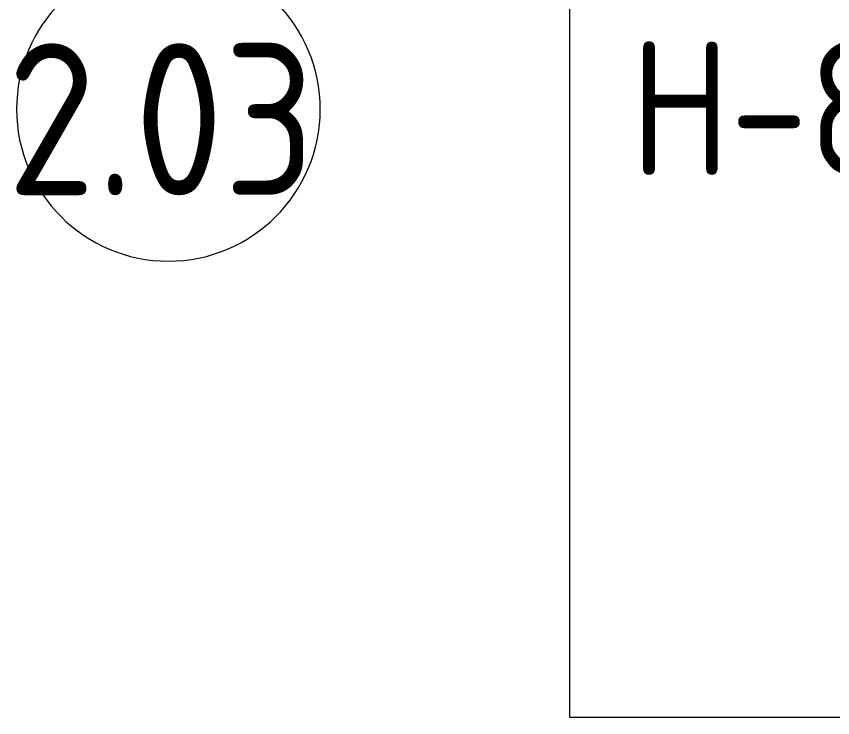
# Model space of a CAD drawing. Header units: millimetres. Extents: x -2911 to 185427, y -8553 to 29000.
# Drawn here: x 27455 to 28799, y 5000 to 6154 of the extents above; entities that cross this region are included whole.
import ezdxf

# ---------------------------------------------------------------- set-up
doc = ezdxf.new("R2010")
doc.units = ezdxf.units.MM
doc.layers.add('A-AREA-IDEN', color=7, linetype='Continuous', lineweight=9)
doc.layers.add('E-ELEC-FIXT-IDEN', color=7, linetype='Continuous', lineweight=9)
doc.styles.add('GOST Common', font='GOST_Common.ttf', dxfattribs={"width": 0.9, "height": 220})
doc.styles.add('GOST Common_1', font='GOST_Common.ttf', dxfattribs={"width": 0.9, "height": 250})

# ---------------------------------------------------------------- blocks, each defined once
blk = doc.blocks.new('Марка_Помещения - Номер-25198446-План размещения напольных электротехнических лючков и розеток 2 этажа в осях 1-12')
at = {"layer": 'A-AREA-IDEN'}
for start, end in [(360, 180), (180, 360)]:
    blk.add_arc((0, 0), 2.5, start, end, dxfattribs=at)

msp = doc.modelspace()

# ---------------------------------------------------------------- linework, layer by layer
at = {"layer": 'E-ELEC-FIXT-IDEN', "flags": 128}
msp.add_lwpolyline([(28366.9, 6291.3), (30251.7, 6291.3), (30251.7, 5000.3), (28366.9, 5000.3)], close=True, dxfattribs=at)

# ---------------------------------------------------------------- block references
at = {"layer": 'A-AREA-IDEN', "xscale": 99.99999999999993, "yscale": 99.99999999999993, "zscale": 99.99999999999993}
msp.add_blockref('Марка_Помещения - Номер-25198446-План размещения напольных электротехнических лючков и розеток 2 этажа в осях 1-12', (27705.6, 6001.6), dxfattribs=at)

# ---------------------------------------------------------------- texts
at = {"layer": 'A-AREA-IDEN', "insert": (27439.8, 6110.1), "char_height": 250, "width": 663.797, "attachment_point": 1, "style": 'GOST Common_1'}
msp.add_mtext('2.03', dxfattribs=at)
at = {"layer": 'E-ELEC-FIXT-IDEN', "insert": (28466.9, 6113.6), "char_height": 220, "width": 930.759, "attachment_point": 1, "style": 'GOST Common'}
msp.add_mtext('H-800 ', dxfattribs=at)

doc.saveas('drawing.dxf')
